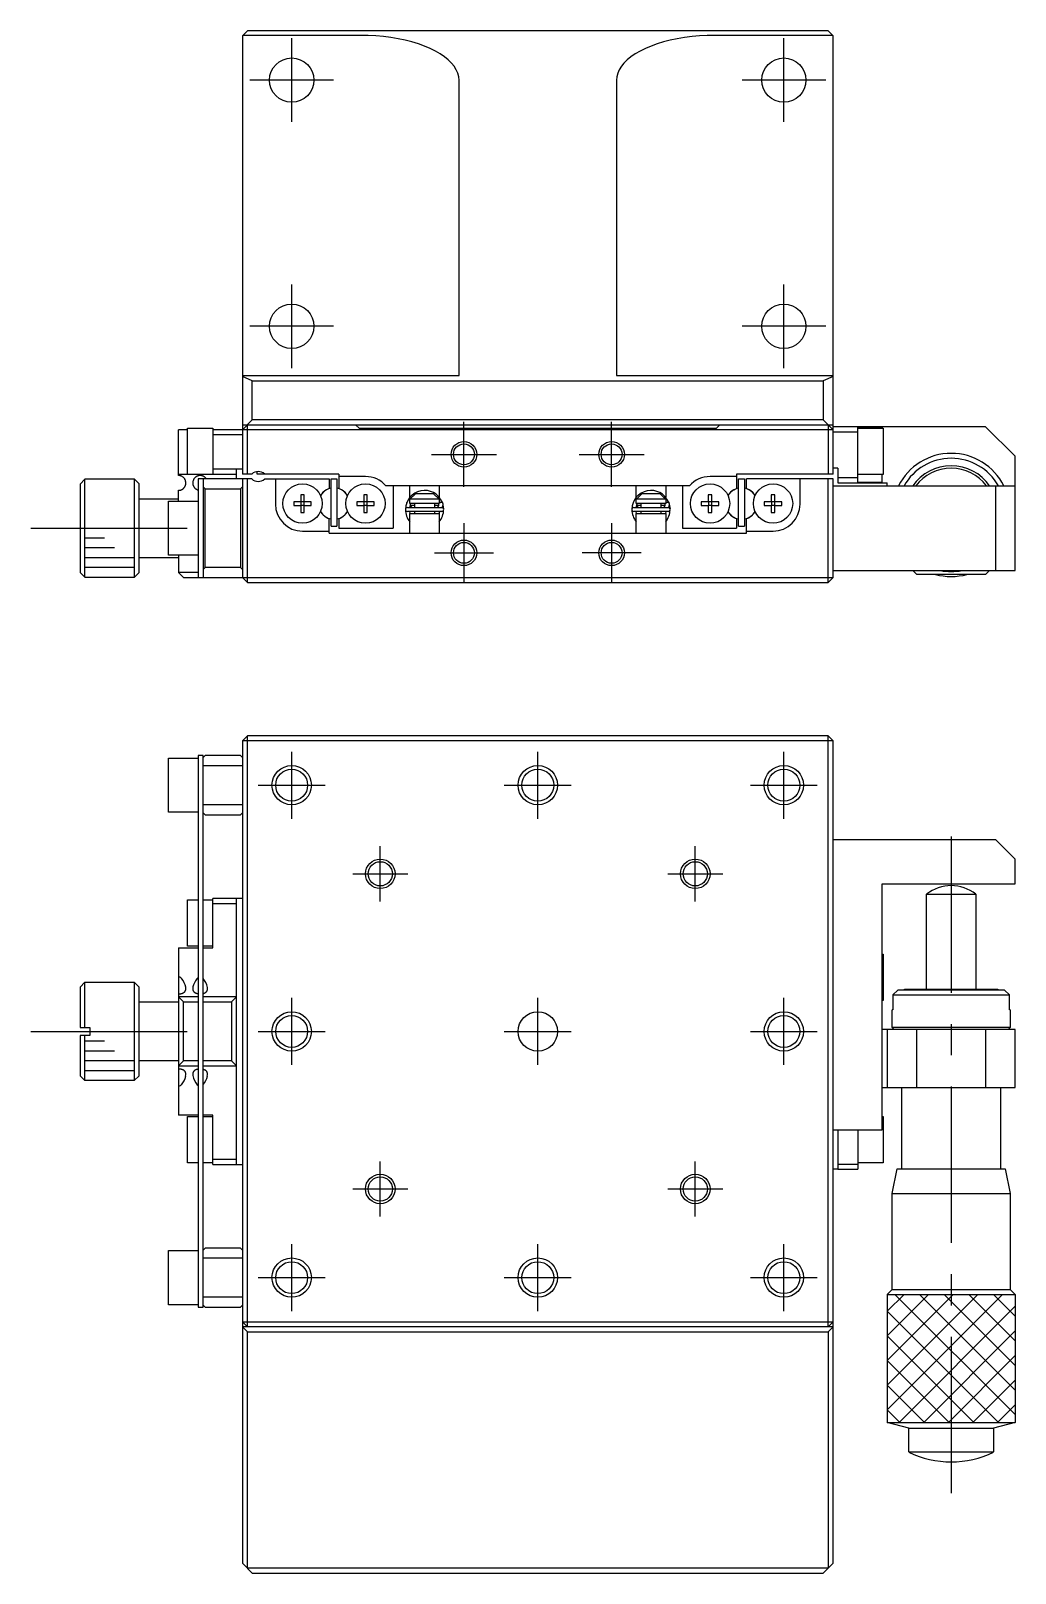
# Model space of a CAD drawing. Extents: x 0 to 354, y -8 to 238.
# Drawn here: x 65.5 to 165.5, y 81.4 to 238 of the extents above; entities that cross this region are included whole.
import ezdxf

# ---------------------------------------------------------------- set-up
doc = ezdxf.new("R2010")
doc.units = 0
doc.header["$LTSCALE"] = 0.5
doc.linetypes.add('CENTER', pattern=[50.8, 31.75, -6.35, 6.35, -6.35])
for name, color, linetype in [('MSM_CENTER', 1, 'CENTER'), ('MSM_CONTINUOUS', 7, 'CONTINUOUS'), ('MSM_NARROW', 5, 'CONTINUOUS')]:
    doc.layers.add(name, color=color, linetype=linetype)

msp = doc.modelspace()

# ---------------------------------------------------------------- linework, layer by layer
at = {"layer": 'MSM_CENTER'}
for p, q in [((92, 228.75), (92, 237.25)), ((142, 228.75), (142, 237.25)), ((96.25, 233), (87.75, 233)), ((146.25, 233), (137.75, 233)), ((92, 203.75), (92, 212.25)), ((142, 203.75), (142, 212.25)), ((96.25, 208), (87.75, 208)), ((146.25, 208), (137.75, 208)), ((109.5, 191.7), (109.5, 198.3)), ((124.5, 191.7), (124.5, 198.3)), ((106.2, 195), (112.8, 195)), ((121.2, 195), (127.8, 195)), ((109.5, 188), (109.5, 182)), ((124.5, 188), (124.5, 182)), ((65.5, 187.5), (81.5, 187.5)), ((106.5, 185), (112.5, 185)), ((127.5, 185), (121.5, 185)), ((92, 158.01), (92, 164.81)), ((117, 158.01), (117, 164.81)), ((142, 158.01), (142, 164.81)), ((88.6, 161.41), (95.4, 161.41)), ((113.6, 161.41), (120.4, 161.41)), ((138.6, 161.41), (145.4, 161.41)), ((101, 149.61), (101, 155.21)), ((133, 149.61), (133, 155.21)), ((159, 156.21), (159, 87.71)), ((98.2, 152.41), (103.8, 152.41)), ((130.2, 152.41), (135.8, 152.41)), ((92, 133.01), (92, 139.81)), ((117, 133.01), (117, 139.81)), ((142, 133.01), (142, 139.81)), ((65.5, 136.41), (82.5, 136.41)), ((88.6, 136.41), (95.4, 136.41)), ((113.6, 136.41), (120.4, 136.41)), ((138.6, 136.41), (145.4, 136.41)), ((101, 117.61), (101, 123.21)), ((133, 117.61), (133, 123.21)), ((98.2, 120.41), (103.8, 120.41)), ((130.2, 120.41), (135.8, 120.41)), ((92, 108.01), (92, 114.81)), ((117, 108.01), (117, 114.81)), ((142, 108.01), (142, 114.81)), ((88.6, 111.41), (95.4, 111.41)), ((113.6, 111.41), (120.4, 111.41)), ((138.6, 111.41), (145.4, 111.41))]:
    msp.add_line(p, q, dxfattribs=at)
at = {"layer": 'MSM_CONTINUOUS'}
for p, q in [((87, 237.5), (87.5, 238)), ((87, 237.5), (87, 193)), ((99, 237.54), (87.04, 237.54)), ((146.5, 238), (87.5, 238)), ((99.78, 237.53), (99, 237.54)), ((100.56, 237.49), (99.78, 237.53)), ((101.33, 237.42), (100.56, 237.49)), ((102.09, 237.32), (101.33, 237.42)), ((102.83, 237.2), (102.09, 237.32)), ((103.54, 237.05), (102.83, 237.2)), ((104.22, 236.87), (103.54, 237.05)), ((104.88, 236.67), (104.22, 236.87)), ((105.49, 236.45), (104.88, 236.67)), ((129.12, 236.67), (128.51, 236.45)), ((129.78, 236.87), (129.12, 236.67)), ((130.46, 237.05), (129.78, 236.87)), ((131.17, 237.2), (130.46, 237.05)), ((131.91, 237.32), (131.17, 237.2)), ((132.67, 237.42), (131.91, 237.32)), ((133.44, 237.49), (132.67, 237.42)), ((134.22, 237.53), (133.44, 237.49)), ((135, 237.54), (134.22, 237.53)), ((146.96, 237.54), (135, 237.54)), ((146.5, 238), (147, 237.5)), ((147, 193), (147, 237.5)), ((106.07, 236.21), (105.49, 236.45)), ((106.6, 235.95), (106.07, 236.21)), ((107.09, 235.67), (106.6, 235.95)), ((107.53, 235.37), (107.09, 235.67)), ((107.91, 235.06), (107.53, 235.37)), ((108.24, 234.73), (107.91, 235.06)), ((126.09, 235.06), (125.76, 234.73)), ((126.47, 235.37), (126.09, 235.06)), ((126.91, 235.67), (126.47, 235.37)), ((127.4, 235.95), (126.91, 235.67)), ((127.93, 236.21), (127.4, 235.95)), ((128.51, 236.45), (127.93, 236.21)), ((108.51, 234.4), (108.24, 234.73)), ((108.72, 234.05), (108.51, 234.4)), ((108.88, 233.7), (108.72, 234.05)), ((108.97, 233.34), (108.88, 233.7)), ((109, 232.99), (108.97, 233.34)), ((125.03, 233.34), (125, 232.99)), ((125.12, 233.7), (125.03, 233.34)), ((125.28, 234.05), (125.12, 233.7)), ((125.49, 234.4), (125.28, 234.05)), ((125.76, 234.73), (125.49, 234.4)), ((109, 203), (109, 232.99)), ((125, 232.99), (125, 203)), ((87, 203), (109, 203)), ((88, 202.45), (87, 202.91)), ((88, 202.45), (146, 202.45)), ((88, 198.5), (88, 202.45)), ((125, 203), (147, 203)), ((147, 202.91), (146, 202.45)), ((146, 202.45), (146, 198.5)), ((81.4, 197.5), (80.5, 197.5)), ((80.5, 192.85), (80.5, 197.5)), ((81.4, 192.95), (81.4, 197.65)), ((81.4, 197.65), (84, 197.65)), ((84, 197.65), (84, 192.95)), ((147, 197.5), (84, 197.5)), ((87, 197.5), (88, 198.5)), ((87, 198), (147, 198)), ((87.5, 193), (87.5, 198)), ((146, 198.5), (88, 198.5)), ((98.5, 198), (98.85, 197.65)), ((98.85, 197.65), (135.15, 197.65)), ((135.15, 197.65), (135.5, 198)), ((147, 197.5), (146, 198.5)), ((146.5, 198), (146.5, 193)), ((162.5, 197.8), (147, 197.8)), ((149.5, 192.1), (149.5, 197.8)), ((149.5, 197.73), (152, 197.73)), ((149.5, 197.65), (152.1, 197.65)), ((152, 197.8), (152, 197.65)), ((152.1, 197.65), (152.1, 192.95)), ((162.5, 197.8), (165.5, 194.8)), ((84, 197), (87, 197)), ((147, 197.3), (149.5, 197.3)), ((165.5, 183.2), (165.5, 194.8)), ((80.5, 193), (81.4, 193)), ((80.51, 192.85), (80.5, 192.85)), ((80.52, 192.85), (80.51, 192.85)), ((80.54, 192.85), (80.52, 192.85)), ((80.55, 192.85), (80.54, 192.85)), ((80.56, 192.85), (80.55, 192.85)), ((80.58, 192.85), (80.56, 192.85)), ((80.59, 192.84), (80.58, 192.85)), ((80.61, 192.84), (80.59, 192.84)), ((80.62, 192.84), (80.61, 192.84)), ((80.64, 192.84), (80.62, 192.84)), ((80.65, 192.84), (80.64, 192.84)), ((80.66, 192.83), (80.65, 192.84)), ((80.68, 192.83), (80.66, 192.83)), ((80.69, 192.83), (80.68, 192.83)), ((80.72, 192.82), (80.69, 192.83)), ((80.74, 192.81), (80.72, 192.82)), ((80.77, 192.8), (80.74, 192.81)), ((80.78, 192.79), (80.77, 192.8)), ((80.8, 192.79), (80.78, 192.79)), ((80.83, 192.77), (80.8, 192.79)), ((80.86, 192.76), (80.83, 192.77)), ((80.89, 192.74), (80.86, 192.76)), ((80.92, 192.72), (80.89, 192.74)), ((80.96, 192.69), (80.92, 192.72)), ((81, 192.66), (80.96, 192.69)), ((81.04, 192.62), (81, 192.66)), ((81.07, 192.59), (81.04, 192.62)), ((84, 192.95), (81.4, 192.95)), ((82.16, 192.62), (82.12, 192.58)), ((82.19, 192.65), (82.16, 192.62)), ((82.24, 192.69), (82.19, 192.65)), ((82.26, 192.71), (82.24, 192.69)), ((82.3, 192.73), (82.26, 192.71)), ((82.33, 192.75), (82.3, 192.73)), ((82.35, 192.76), (82.33, 192.75)), ((82.37, 192.78), (82.35, 192.76)), ((82.4, 192.79), (82.37, 192.78)), ((82.42, 192.8), (82.4, 192.79)), ((82.45, 192.81), (82.42, 192.8)), ((82.46, 192.81), (82.45, 192.81)), ((82.48, 192.82), (82.46, 192.81)), ((82.5, 192.82), (82.48, 192.82)), ((82.53, 192.83), (82.5, 192.82)), ((82.54, 192.83), (82.53, 192.83)), ((82.56, 192.84), (82.54, 192.83)), ((82.57, 192.84), (82.56, 192.84)), ((82.58, 192.84), (82.57, 192.84)), ((82.6, 192.84), (82.58, 192.84)), ((82.61, 192.84), (82.6, 192.84)), ((82.62, 192.85), (82.61, 192.84)), ((82.63, 192.85), (82.62, 192.85)), ((82.65, 192.85), (82.63, 192.85)), ((82.66, 192.85), (82.65, 192.85)), ((82.67, 192.85), (82.66, 192.85)), ((82.68, 192.85), (82.67, 192.85)), ((82.69, 192.85), (82.68, 192.85)), ((82.7, 192.85), (82.69, 192.85)), ((82.71, 192.85), (82.7, 192.85)), ((82.72, 192.85), (82.71, 192.85)), ((82.73, 192.85), (82.72, 192.85)), ((82.74, 192.85), (82.73, 192.85)), ((82.75, 192.85), (82.74, 192.85)), ((82.76, 192.85), (82.75, 192.85)), ((82.78, 192.85), (82.76, 192.85)), ((82.79, 192.84), (82.78, 192.85)), ((82.8, 192.84), (82.79, 192.84)), ((82.82, 192.84), (82.8, 192.84)), ((82.83, 192.84), (82.82, 192.84)), ((82.84, 192.84), (82.83, 192.84)), ((82.85, 192.83), (82.84, 192.84)), ((82.87, 192.83), (82.85, 192.83)), ((82.88, 192.83), (82.87, 192.83)), ((82.91, 192.82), (82.88, 192.83)), ((82.93, 192.81), (82.91, 192.82)), ((82.95, 192.81), (82.93, 192.81)), ((82.98, 192.79), (82.95, 192.81)), ((83.01, 192.78), (82.98, 192.79)), ((83.04, 192.77), (83.01, 192.78)), ((83.08, 192.75), (83.04, 192.77)), ((83.11, 192.73), (83.08, 192.75)), ((83.14, 192.71), (83.11, 192.73)), ((83.18, 192.68), (83.14, 192.71)), ((83.21, 192.65), (83.18, 192.68)), ((83.24, 192.62), (83.21, 192.65)), ((83.27, 192.58), (83.24, 192.62)), ((87, 193.5), (84, 193.5)), ((84, 193), (86.4, 193)), ((86.4, 192.5), (86.4, 193.5)), ((87.94, 193), (87, 193)), ((88.5, 193), (88.5, 193.24)), ((96.8, 193), (88.5, 193)), ((96.8, 193), (96.8, 191.55)), ((99.5, 192.75), (96.8, 192.75)), ((137.2, 192.75), (134.5, 192.75)), ((147, 193), (137.2, 193)), ((137.2, 193), (137.2, 191.55)), ((147.5, 193.6), (147, 193.6)), ((147.5, 193.6), (147.5, 192.1)), ((152.1, 192.95), (149.5, 192.95)), ((152, 192.1), (152, 192.95)), ((71, 192.48), (70.5, 191.98)), ((70.5, 191.98), (70.5, 183.02)), ((71, 182.52), (71, 192.48)), ((71.5, 192.48), (71, 192.48)), ((71.5, 192.5), (71.5, 192.48)), ((71.5, 192.5), (76, 192.5)), ((76, 192.5), (76, 182.5)), ((76, 192.5), (76.5, 192)), ((76.5, 183), (76.5, 192)), ((80.5, 190.25), (80.5, 191.35)), ((80.5, 191.35), (80.53, 191.35)), ((80.53, 191.35), (80.55, 191.35)), ((80.55, 191.35), (80.58, 191.35)), ((80.58, 191.35), (80.6, 191.36)), ((80.6, 191.36), (80.63, 191.36)), ((80.63, 191.36), (80.65, 191.37)), ((80.65, 191.37), (80.68, 191.37)), ((80.68, 191.37), (80.7, 191.38)), ((80.7, 191.38), (80.73, 191.38)), ((80.73, 191.38), (80.75, 191.39)), ((80.75, 191.39), (80.77, 191.4)), ((80.77, 191.4), (80.8, 191.41)), ((80.8, 191.41), (80.82, 191.42)), ((80.82, 191.42), (80.84, 191.43)), ((80.84, 191.43), (80.86, 191.44)), ((80.86, 191.44), (80.88, 191.46)), ((80.88, 191.46), (80.9, 191.47)), ((80.9, 191.47), (80.93, 191.48)), ((80.93, 191.48), (80.95, 191.5)), ((80.95, 191.5), (80.97, 191.51)), ((80.97, 191.51), (80.99, 191.53)), ((80.99, 191.53), (81.01, 191.55)), ((81.01, 191.55), (81.03, 191.57)), ((81.03, 191.57), (81.06, 191.6)), ((81.06, 191.6), (81.08, 191.63)), ((81.1, 192.55), (81.07, 192.59)), ((81.08, 191.63), (81.11, 191.66)), ((81.13, 192.51), (81.1, 192.55)), ((81.11, 191.66), (81.13, 191.69)), ((81.16, 192.46), (81.13, 192.51)), ((81.13, 191.69), (81.15, 191.72)), ((81.15, 191.72), (81.16, 191.75)), ((81.18, 192.42), (81.16, 192.46)), ((81.16, 191.75), (81.18, 191.78)), ((81.2, 192.38), (81.18, 192.42)), ((81.18, 191.78), (81.19, 191.82)), ((81.19, 191.82), (81.21, 191.85)), ((81.21, 192.34), (81.2, 192.38)), ((81.22, 192.3), (81.21, 192.34)), ((81.21, 191.85), (81.22, 191.89)), ((81.23, 192.26), (81.22, 192.3)), ((81.22, 191.89), (81.23, 191.92)), ((81.24, 192.22), (81.23, 192.26)), ((81.23, 191.92), (81.24, 191.95)), ((81.25, 192.18), (81.24, 192.22)), ((81.24, 191.99), (81.25, 192.02)), ((81.24, 191.95), (81.24, 191.99)), ((81.25, 192.14), (81.25, 192.18)), ((81.25, 192.09), (81.25, 192.14)), ((81.25, 192.06), (81.25, 192.09)), ((81.25, 192.02), (81.25, 192.06)), ((81.96, 192.21), (81.95, 192.16)), ((81.95, 192.16), (81.95, 192.11)), ((81.95, 192.11), (81.95, 192.08)), ((81.95, 192.08), (81.95, 192.05)), ((81.95, 192.05), (81.96, 192.01)), ((81.97, 192.25), (81.96, 192.21)), ((81.96, 192.01), (81.96, 191.99)), ((81.96, 191.99), (81.96, 191.96)), ((81.96, 191.96), (81.97, 191.92)), ((81.98, 192.3), (81.97, 192.25)), ((81.97, 191.92), (81.98, 191.88)), ((81.99, 192.35), (81.98, 192.3)), ((81.98, 191.88), (81.99, 191.85)), ((82.01, 192.39), (81.99, 192.35)), ((81.99, 191.85), (82.01, 191.81)), ((82.03, 192.43), (82.01, 192.39)), ((82.01, 191.81), (82.02, 191.78)), ((82.02, 191.78), (82.04, 191.75)), ((82.05, 192.47), (82.03, 192.43)), ((82.04, 191.75), (82.05, 191.72)), ((82.07, 192.51), (82.05, 192.47)), ((82.05, 191.72), (82.06, 191.7)), ((82.06, 191.7), (82.07, 191.69)), ((82.1, 192.54), (82.07, 192.51)), ((82.07, 191.69), (82.09, 191.66)), ((82.09, 191.66), (82.1, 191.64)), ((82.12, 192.58), (82.1, 192.54)), ((82.1, 191.64), (82.12, 191.62)), ((82.12, 191.62), (82.14, 191.6)), ((82.14, 191.6), (82.16, 191.58)), ((82.16, 191.58), (82.17, 191.56)), ((82.17, 191.56), (82.19, 191.55)), ((82.19, 191.55), (82.21, 191.54)), ((82.21, 191.54), (82.22, 191.52)), ((82.22, 191.52), (82.24, 191.51)), ((82.24, 191.51), (82.26, 191.49)), ((82.26, 191.49), (82.28, 191.48)), ((82.28, 191.48), (82.31, 191.46)), ((82.31, 191.46), (82.33, 191.45)), ((82.33, 191.45), (82.36, 191.43)), ((82.36, 191.43), (82.38, 191.42)), ((82.38, 191.42), (82.4, 191.41)), ((82.4, 191.41), (82.43, 191.4)), ((82.43, 191.4), (82.44, 191.39)), ((82.44, 191.39), (82.46, 191.39)), ((82.46, 191.39), (82.48, 191.38)), ((82.48, 191.38), (82.5, 191.38)), ((82.5, 192.5), (82.5, 182.5)), ((87.94, 192.5), (82.5, 192.5)), ((83, 192.5), (83, 182.5)), ((83.2, 191.5), (83, 191.7)), ((83.2, 191.5), (86.8, 191.5)), ((83.2, 183.5), (83.2, 191.5)), ((83.3, 192.55), (83.27, 192.58)), ((83.33, 192.51), (83.3, 192.55)), ((83.33, 192.5), (83.33, 192.51)), ((87, 191.7), (86.8, 191.5)), ((86.8, 191.5), (86.8, 183.5)), ((87, 192.5), (87, 182.5)), ((87.5, 182), (87.5, 192.5)), ((89.26, 192.5), (95.8, 192.5)), ((90.35, 192.5), (90.35, 189.95)), ((95.8, 191.55), (95.54, 191.4)), ((95.8, 192.5), (95.8, 191.55)), ((96, 187.7), (96, 192.5)), ((96, 192.5), (96.6, 192.5)), ((96.6, 192.5), (96.6, 187.7)), ((97.06, 191.4), (96.8, 191.55)), ((132.42, 191.8), (101.58, 191.8)), ((102.3, 191.8), (102.3, 187.5)), ((104, 190.64), (104, 191.8)), ((107, 191.8), (107, 190.64)), ((127, 190.64), (127, 191.8)), ((130, 191.8), (130, 190.64)), ((131.7, 191.8), (131.7, 187.5)), ((136.94, 191.4), (137.2, 191.55)), ((137.4, 187.7), (137.4, 192.5)), ((137.4, 192.5), (138, 192.5)), ((138, 192.5), (138, 187.7)), ((138.2, 191.55), (138.2, 192.5)), ((147, 192.5), (138.2, 192.5)), ((138.2, 191.55), (138.46, 191.4)), ((143.65, 189.95), (143.65, 192.5)), ((146.5, 182), (146.5, 192.5)), ((147, 182.5), (147, 192.5)), ((147, 191.8), (165.5, 191.8)), ((149.5, 192.6), (147.5, 192.6)), ((147.5, 192.1), (152.5, 192.1)), ((152, 192.14), (149.5, 192.14)), ((152.5, 191.8), (152.5, 192.1)), ((163.5, 191.8), (163.5, 183.2)), ((76.5, 190.5), (80.5, 190.5)), ((79.5, 184.75), (79.5, 190.25)), ((79.5, 190.25), (82.5, 190.25)), ((92.21, 190.18), (92.21, 189.82)), ((92.92, 190.18), (92.21, 190.18)), ((92.21, 189.82), (92.92, 189.82)), ((93.28, 190.89), (92.92, 190.89)), ((92.92, 190.89), (92.92, 190.18)), ((92.93, 190.17), (92.92, 190.18)), ((92.93, 189.83), (92.92, 189.82)), ((92.92, 189.82), (92.92, 189.11)), ((93.27, 190.17), (92.93, 190.17)), ((92.93, 190.17), (92.93, 189.83)), ((92.93, 189.83), (93.27, 189.83)), ((93.27, 190.17), (93.28, 190.18)), ((93.27, 189.83), (93.27, 190.17)), ((93.27, 189.83), (93.28, 189.82)), ((93.28, 190.18), (93.28, 190.89)), ((93.99, 190.18), (93.28, 190.18)), ((93.28, 189.82), (93.99, 189.82)), ((93.28, 189.11), (93.28, 189.82)), ((93.99, 189.82), (93.99, 190.18)), ((98.61, 190.18), (98.61, 189.82)), ((99.32, 190.18), (98.61, 190.18)), ((98.61, 189.82), (99.32, 189.82)), ((99.32, 190.89), (99.32, 190.18)), ((99.68, 190.89), (99.32, 190.89)), ((99.33, 190.17), (99.32, 190.18)), ((99.33, 189.83), (99.32, 189.82)), ((99.32, 189.82), (99.32, 189.11)), ((99.33, 190.17), (99.33, 189.83)), ((99.67, 190.17), (99.33, 190.17)), ((99.33, 189.83), (99.67, 189.83)), ((99.67, 190.17), (99.68, 190.18)), ((99.67, 189.83), (99.67, 190.17)), ((99.67, 189.83), (99.68, 189.82)), ((99.68, 190.18), (99.68, 190.89)), ((100.39, 190.18), (99.68, 190.18)), ((99.68, 189.82), (100.39, 189.82)), ((99.68, 189.11), (99.68, 189.82)), ((100.39, 189.82), (100.39, 190.18)), ((103.69, 190.11), (103.71, 190.16)), ((103.72, 190.17), (103.72, 190.17)), ((103.75, 189.6), (107.25, 189.6)), ((104.06, 190), (103.96, 189.6)), ((104, 190.5), (107, 190.5)), ((104, 190), (104, 190.5)), ((107, 190), (104, 190)), ((104.58, 191), (104.05, 190.5)), ((104.06, 189.97), (104.05, 189.95)), ((104.05, 189.95), (104.05, 189.94)), ((104.05, 189.94), (104.05, 189.92)), ((104.05, 189.92), (104.05, 189.91)), ((104.05, 189.91), (104.05, 189.89)), ((104.05, 189.89), (104.05, 189.88)), ((104.05, 189.88), (104.05, 189.86)), ((104.05, 189.86), (104.05, 189.85)), ((104.05, 189.85), (104.05, 189.83)), ((104.05, 189.83), (104.06, 189.82)), ((104.07, 190.01), (104.06, 190)), ((104.06, 190), (104.06, 189.98)), ((104.06, 189.98), (104.06, 189.97)), ((104.06, 189.82), (104.06, 189.8)), ((104.5, 189.8), (104.06, 189.8)), ((104.06, 189.8), (104.07, 189.79)), ((104.07, 189.79), (104.07, 189.78)), ((104.07, 189.78), (104.08, 189.76)), ((104.08, 189.76), (104.08, 189.75)), ((104.08, 189.75), (104.09, 189.74)), ((104.09, 189.74), (104.1, 189.72)), ((104.1, 189.72), (104.11, 189.71)), ((104.11, 189.71), (104.12, 189.7)), ((104.12, 189.7), (104.13, 189.69)), ((104.13, 189.69), (104.14, 189.68)), ((104.14, 189.68), (104.15, 189.67)), ((104.15, 189.67), (104.16, 189.66)), ((104.16, 189.66), (104.18, 189.65)), ((104.18, 189.65), (104.19, 189.64)), ((104.19, 189.64), (104.2, 189.63)), ((104.2, 189.63), (104.21, 189.63)), ((104.21, 189.63), (104.23, 189.62)), ((104.23, 189.62), (104.24, 189.62)), ((104.24, 189.62), (104.26, 189.61)), ((104.26, 189.61), (104.27, 189.61)), ((104.27, 189.61), (104.29, 189.6)), ((104.29, 189.6), (104.3, 189.6)), ((104.3, 189.6), (104.31, 189.6)), ((104.31, 189.6), (104.33, 189.6)), ((104.33, 189.6), (104.34, 189.6)), ((104.34, 189.6), (104.35, 189.6)), ((104.5, 189.6), (104.5, 190)), ((106.42, 191), (104.58, 191)), ((106.95, 190.5), (106.42, 191)), ((106.5, 190), (106.5, 189.6)), ((106.94, 189.8), (106.5, 189.8)), ((106.65, 189.6), (106.66, 189.6)), ((106.66, 189.6), (106.68, 189.6)), ((106.68, 189.6), (106.69, 189.6)), ((106.69, 189.6), (106.71, 189.6)), ((106.71, 189.6), (106.72, 189.6)), ((106.72, 189.6), (106.74, 189.61)), ((106.74, 189.61), (106.75, 189.61)), ((106.75, 189.61), (106.76, 189.62)), ((106.76, 189.62), (106.78, 189.62)), ((106.78, 189.62), (106.79, 189.63)), ((106.79, 189.63), (106.81, 189.64)), ((106.81, 189.64), (106.82, 189.65)), ((106.82, 189.65), (106.83, 189.65)), ((106.83, 189.65), (106.84, 189.66)), ((106.84, 189.66), (106.85, 189.67)), ((106.85, 189.67), (106.86, 189.68)), ((106.86, 189.68), (106.87, 189.69)), ((106.87, 189.69), (106.88, 189.71)), ((106.88, 189.71), (106.89, 189.72)), ((106.89, 189.72), (106.9, 189.73)), ((106.9, 189.73), (106.91, 189.74)), ((106.91, 189.74), (106.92, 189.76)), ((106.92, 189.76), (106.93, 189.77)), ((106.93, 190), (106.93, 190.01)), ((106.94, 189.99), (106.93, 190)), ((106.93, 189.78), (106.94, 189.8)), ((106.93, 189.77), (106.93, 189.78)), ((106.94, 189.97), (106.94, 189.99)), ((106.95, 189.96), (106.94, 189.97)), ((106.94, 189.81), (106.95, 189.83)), ((106.94, 189.8), (106.94, 189.81)), ((106.95, 189.94), (106.95, 189.96)), ((106.95, 189.93), (106.95, 189.94)), ((106.95, 189.92), (106.95, 189.93)), ((106.95, 189.9), (106.95, 189.92)), ((106.95, 189.88), (106.95, 189.9)), ((106.95, 189.87), (106.95, 189.88)), ((106.95, 189.85), (106.95, 189.87)), ((106.95, 189.84), (106.95, 189.85)), ((106.95, 189.83), (106.95, 189.84)), ((107, 190.5), (107, 190)), ((107.06, 190.11), (107, 190.08)), ((107, 190.06), (107.01, 190.07)), ((107.01, 190.07), (107.02, 190.08)), ((107.02, 190.08), (107.04, 190.08)), ((107.04, 190.08), (107.05, 190.09)), ((107.05, 190.09), (107.07, 190.1)), ((107.28, 190.17), (107.06, 190.11)), ((107.07, 190.1), (107.08, 190.1)), ((107.08, 190.1), (107.09, 190.11)), ((107.09, 190.11), (107.11, 190.12)), ((107.11, 190.12), (107.12, 190.12)), ((107.12, 190.12), (107.14, 190.13)), ((107.14, 190.13), (107.15, 190.13)), ((107.15, 190.13), (107.17, 190.14)), ((107.17, 190.14), (107.18, 190.14)), ((107.18, 190.14), (107.19, 190.15)), ((107.19, 190.15), (107.21, 190.15)), ((107.21, 190.15), (107.22, 190.16)), ((107.22, 190.16), (107.23, 190.16)), ((107.23, 190.16), (107.24, 190.16)), ((107.24, 190.16), (107.25, 190.16)), ((107.25, 190.16), (107.26, 190.17)), ((107.26, 190.17), (107.27, 190.17)), ((107.27, 190.19), (107.28, 190.17)), ((107.27, 190.17), (107.27, 190.17)), ((107.27, 190.17), (107.28, 190.17)), ((107.28, 189.6), (107.27, 189.59)), ((107.28, 190.17), (107.28, 190.17)), ((107.28, 190.17), (107.29, 190.17)), ((107.28, 190.17), (107.28, 190.17)), ((107.29, 189.63), (107.28, 189.6)), ((107.29, 190.17), (107.29, 190.16)), ((107.29, 190.16), (107.3, 190.13)), ((107.3, 189.66), (107.29, 189.63)), ((107.3, 190.13), (107.31, 190.1)), ((107.31, 189.7), (107.3, 189.66)), ((107.31, 190.12), (107.44, 189.43)), ((107.31, 190.1), (107.32, 190.07)), ((107.32, 189.73), (107.31, 189.7)), ((107.32, 190.07), (107.33, 190.04)), ((107.33, 189.76), (107.32, 189.73)), ((107.33, 190.04), (107.34, 190)), ((107.34, 189.8), (107.33, 189.76)), ((107.34, 190), (107.34, 189.97)), ((107.34, 189.97), (107.34, 189.93)), ((107.34, 189.93), (107.34, 189.9)), ((107.34, 189.9), (107.34, 189.87)), ((107.34, 189.87), (107.34, 189.83)), ((107.34, 189.83), (107.34, 189.8)), ((126.69, 190.11), (126.71, 190.16)), ((126.72, 190.17), (126.72, 190.17)), ((126.75, 189.6), (130.25, 189.6)), ((127.06, 190), (126.96, 189.6)), ((127, 190.5), (130, 190.5)), ((127, 190), (127, 190.5)), ((130, 190), (127, 190)), ((127.58, 191), (127.05, 190.5)), ((127.06, 189.97), (127.05, 189.95)), ((127.05, 189.95), (127.05, 189.94)), ((127.05, 189.94), (127.05, 189.92)), ((127.05, 189.92), (127.05, 189.91)), ((127.05, 189.91), (127.05, 189.89)), ((127.05, 189.89), (127.05, 189.88)), ((127.05, 189.88), (127.05, 189.86)), ((127.05, 189.86), (127.05, 189.85)), ((127.05, 189.85), (127.05, 189.83)), ((127.05, 189.83), (127.06, 189.82)), ((127.07, 190.01), (127.06, 190)), ((127.06, 190), (127.06, 189.98)), ((127.06, 189.98), (127.06, 189.97)), ((127.06, 189.82), (127.06, 189.8)), ((127.5, 189.8), (127.06, 189.8)), ((127.06, 189.8), (127.07, 189.79)), ((127.07, 189.79), (127.07, 189.78)), ((127.07, 189.78), (127.08, 189.76)), ((127.08, 189.76), (127.08, 189.75)), ((127.08, 189.75), (127.09, 189.74)), ((127.09, 189.74), (127.1, 189.72)), ((127.1, 189.72), (127.11, 189.71)), ((127.11, 189.71), (127.12, 189.7)), ((127.12, 189.7), (127.13, 189.69)), ((127.13, 189.69), (127.14, 189.68)), ((127.14, 189.68), (127.15, 189.67)), ((127.15, 189.67), (127.16, 189.66)), ((127.16, 189.66), (127.18, 189.65)), ((127.18, 189.65), (127.19, 189.64)), ((127.19, 189.64), (127.2, 189.63)), ((127.2, 189.63), (127.21, 189.63)), ((127.21, 189.63), (127.23, 189.62)), ((127.23, 189.62), (127.24, 189.62)), ((127.24, 189.62), (127.26, 189.61)), ((127.26, 189.61), (127.27, 189.61)), ((127.27, 189.61), (127.29, 189.6)), ((127.29, 189.6), (127.3, 189.6)), ((127.3, 189.6), (127.31, 189.6)), ((127.31, 189.6), (127.33, 189.6)), ((127.33, 189.6), (127.34, 189.6)), ((127.34, 189.6), (127.35, 189.6)), ((127.5, 189.6), (127.5, 190)), ((129.42, 191), (127.58, 191)), ((129.95, 190.5), (129.42, 191)), ((129.5, 190), (129.5, 189.6)), ((129.94, 189.8), (129.5, 189.8)), ((129.65, 189.6), (129.66, 189.6)), ((129.66, 189.6), (129.68, 189.6)), ((129.68, 189.6), (129.69, 189.6)), ((129.69, 189.6), (129.71, 189.6)), ((129.71, 189.6), (129.72, 189.6)), ((129.72, 189.6), (129.74, 189.61)), ((129.74, 189.61), (129.75, 189.61)), ((129.75, 189.61), (129.76, 189.62)), ((129.76, 189.62), (129.78, 189.62)), ((129.78, 189.62), (129.79, 189.63)), ((129.79, 189.63), (129.81, 189.64)), ((129.81, 189.64), (129.82, 189.65)), ((129.82, 189.65), (129.83, 189.65)), ((129.83, 189.65), (129.84, 189.66)), ((129.84, 189.66), (129.85, 189.67)), ((129.85, 189.67), (129.86, 189.68)), ((129.86, 189.68), (129.87, 189.69)), ((129.87, 189.69), (129.88, 189.71)), ((129.88, 189.71), (129.89, 189.72)), ((129.89, 189.72), (129.9, 189.73)), ((129.9, 189.73), (129.91, 189.74)), ((129.91, 189.74), (129.92, 189.76)), ((129.92, 189.76), (129.93, 189.77)), ((129.93, 190), (129.93, 190.01)), ((129.94, 189.99), (129.93, 190)), ((129.93, 189.78), (129.94, 189.8)), ((129.93, 189.77), (129.93, 189.78)), ((129.94, 189.97), (129.94, 189.99)), ((129.95, 189.96), (129.94, 189.97)), ((129.94, 189.81), (129.95, 189.83)), ((129.94, 189.8), (129.94, 189.81)), ((129.95, 189.94), (129.95, 189.96)), ((129.95, 189.93), (129.95, 189.94)), ((129.95, 189.92), (129.95, 189.93)), ((129.95, 189.9), (129.95, 189.92)), ((129.95, 189.88), (129.95, 189.9)), ((129.95, 189.87), (129.95, 189.88)), ((129.95, 189.85), (129.95, 189.87)), ((129.95, 189.84), (129.95, 189.85)), ((129.95, 189.83), (129.95, 189.84)), ((130, 190.5), (130, 190)), ((130.06, 190.11), (130, 190.08)), ((130, 190.06), (130.01, 190.07)), ((130.01, 190.07), (130.02, 190.08)), ((130.02, 190.08), (130.04, 190.08)), ((130.04, 190.08), (130.05, 190.09)), ((130.05, 190.09), (130.07, 190.1)), ((130.28, 190.17), (130.06, 190.11)), ((130.07, 190.1), (130.08, 190.1)), ((130.08, 190.1), (130.09, 190.11)), ((130.09, 190.11), (130.11, 190.12)), ((130.11, 190.12), (130.12, 190.12)), ((130.12, 190.12), (130.14, 190.13)), ((130.14, 190.13), (130.15, 190.13)), ((130.15, 190.13), (130.17, 190.14)), ((130.17, 190.14), (130.18, 190.14)), ((130.18, 190.14), (130.19, 190.15)), ((130.19, 190.15), (130.21, 190.15)), ((130.21, 190.15), (130.22, 190.16)), ((130.22, 190.16), (130.23, 190.16)), ((130.23, 190.16), (130.24, 190.16)), ((130.24, 190.16), (130.25, 190.16)), ((130.25, 190.16), (130.26, 190.17)), ((130.26, 190.17), (130.27, 190.17)), ((130.27, 190.19), (130.29, 190.17)), ((130.27, 190.17), (130.27, 190.17)), ((130.27, 190.17), (130.28, 190.17)), ((130.28, 189.6), (130.27, 189.59)), ((130.28, 190.17), (130.28, 190.17)), ((130.28, 190.17), (130.29, 190.17)), ((130.28, 190.17), (130.28, 190.17)), ((130.29, 189.63), (130.28, 189.6)), ((130.29, 190.17), (130.29, 190.16)), ((130.29, 190.16), (130.3, 190.13)), ((130.3, 189.66), (130.29, 189.63)), ((130.3, 190.13), (130.31, 190.1)), ((130.31, 189.7), (130.3, 189.66)), ((130.31, 190.12), (130.44, 189.43)), ((130.31, 190.1), (130.32, 190.07)), ((130.32, 189.73), (130.31, 189.7)), ((130.32, 190.07), (130.33, 190.04)), ((130.33, 189.76), (130.32, 189.73)), ((130.33, 190.04), (130.34, 190)), ((130.34, 189.8), (130.33, 189.76)), ((130.34, 190), (130.34, 189.97)), ((130.34, 189.97), (130.34, 189.93)), ((130.34, 189.93), (130.34, 189.9)), ((130.34, 189.9), (130.34, 189.87)), ((130.34, 189.87), (130.34, 189.83)), ((130.34, 189.83), (130.34, 189.8)), ((133.61, 190.18), (133.61, 189.82)), ((134.32, 190.18), (133.61, 190.18)), ((133.61, 189.82), (134.32, 189.82)), ((134.68, 190.89), (134.32, 190.89)), ((134.32, 190.89), (134.32, 190.18)), ((134.33, 190.17), (134.32, 190.18)), ((134.33, 189.83), (134.32, 189.82)), ((134.32, 189.82), (134.32, 189.11)), ((134.33, 190.17), (134.33, 189.83)), ((134.67, 190.17), (134.33, 190.17)), ((134.33, 189.83), (134.67, 189.83)), ((134.67, 190.17), (134.68, 190.18)), ((134.67, 189.83), (134.67, 190.17)), ((134.67, 189.83), (134.68, 189.82)), ((134.68, 190.18), (134.68, 190.89)), ((135.39, 190.18), (134.68, 190.18)), ((134.68, 189.11), (134.68, 189.82)), ((134.68, 189.82), (135.39, 189.82)), ((135.39, 189.82), (135.39, 190.18)), ((140.01, 190.18), (140.01, 189.82)), ((140.72, 190.18), (140.01, 190.18)), ((140.01, 189.82), (140.72, 189.82)), ((141.08, 190.89), (140.72, 190.89)), ((140.72, 190.89), (140.72, 190.18)), ((140.73, 190.17), (140.72, 190.18)), ((140.73, 189.83), (140.72, 189.82)), ((140.72, 189.82), (140.72, 189.11)), ((141.07, 190.17), (140.73, 190.17)), ((140.73, 190.17), (140.73, 189.83)), ((140.73, 189.83), (141.07, 189.83)), ((141.07, 190.17), (141.08, 190.18)), ((141.07, 189.83), (141.07, 190.17)), ((141.07, 189.83), (141.08, 189.82)), ((141.08, 190.18), (141.08, 190.89)), ((141.79, 190.18), (141.08, 190.18)), ((141.08, 189.82), (141.79, 189.82)), ((141.08, 189.11), (141.08, 189.82)), ((141.79, 189.82), (141.79, 190.18)), ((92.92, 189.11), (93.28, 189.11)), ((95.54, 188.6), (95.8, 188.45)), ((95.8, 187), (95.8, 188.45)), ((96.8, 188.45), (97.06, 188.6)), ((96.8, 188.45), (96.8, 187.5)), ((99.32, 189.11), (99.68, 189.11)), ((107.25, 189.2), (103.75, 189.2)), ((103.96, 189.2), (103.99, 189.01)), ((103.99, 189.01), (104, 188.99)), ((104, 189), (107, 189)), ((104, 187), (104, 189)), ((104.5, 189), (104.5, 189.2)), ((106.5, 189.2), (106.5, 189)), ((107, 189), (107.04, 189.2)), ((107, 189), (107, 187)), ((107, 188.99), (107, 189)), ((130.25, 189.2), (126.75, 189.2)), ((126.96, 189.2), (126.99, 189.01)), ((126.99, 189.01), (127, 188.99)), ((127, 189), (130, 189)), ((127, 187), (127, 189)), ((127.5, 189), (127.5, 189.2)), ((129.5, 189.2), (129.5, 189)), ((130, 189), (130.04, 189.2)), ((130, 189), (130, 187)), ((130, 188.99), (130, 189)), ((134.32, 189.11), (134.68, 189.11)), ((137.2, 188.45), (136.94, 188.6)), ((137.2, 188.45), (137.2, 187.5)), ((138.46, 188.6), (138.2, 188.45)), ((138.2, 187), (138.2, 188.45)), ((140.72, 189.11), (141.08, 189.11)), ((93.1, 187.2), (95.8, 187.2)), ((95.8, 187), (138.2, 187)), ((96, 187.7), (96.6, 187.7)), ((96.8, 187.5), (102.3, 187.5)), ((131.7, 187.5), (137.2, 187.5)), ((137.4, 187.7), (138, 187.7)), ((138.2, 187.2), (140.9, 187.2)), ((80.5, 184.5), (76.5, 184.5)), ((82.5, 184.75), (79.5, 184.75)), ((80.5, 184.75), (80.5, 183)), ((83, 183.3), (83.2, 183.5)), ((86.8, 183.5), (83.2, 183.5)), ((86.8, 183.5), (87, 183.3)), ((70.5, 183.02), (71, 182.52)), ((71, 182.52), (71.5, 182.52)), ((71.5, 182.52), (71.5, 182.5)), ((76, 182.5), (71.5, 182.5)), ((76.5, 183), (76, 182.5)), ((82.5, 183), (80.5, 183)), ((81, 182.5), (80.5, 183)), ((81, 182.5), (147, 182.5)), ((87.5, 182), (87, 182.5)), ((87.5, 182), (146.5, 182)), ((146.5, 182), (147, 182.5)), ((147, 183.2), (165.5, 183.2)), ((155.5, 182.8), (155.1, 183.2)), ((162.5, 182.8), (155.5, 182.8)), ((162.9, 183.2), (162.5, 182.8)), ((87, 165.91), (87.5, 166.41)), ((146.5, 166.41), (87.5, 166.41)), ((87.5, 106.41), (87.5, 166.41)), ((146.5, 166.41), (147, 165.91)), ((146.5, 106.41), (146.5, 166.41)), ((147, 165.91), (87, 165.91)), ((87, 165.91), (87, 82.41)), ((147, 82.41), (147, 165.91)), ((79.5, 158.66), (79.5, 164.16)), ((79.5, 164.16), (82.5, 164.16)), ((83, 164.41), (82.5, 164.41)), ((82.5, 164.41), (82.5, 108.41)), ((83, 164.21), (83.2, 164.41)), ((83, 108.41), (83, 164.41)), ((83, 163.41), (87, 163.41)), ((86.8, 164.41), (83.2, 164.41)), ((87, 164.21), (86.8, 164.41)), ((82.5, 158.66), (79.5, 158.66)), ((87, 159.41), (83, 159.41)), ((83.2, 158.41), (83, 158.61)), ((83.2, 158.41), (86.8, 158.41)), ((87, 158.61), (86.8, 158.41)), ((147, 155.91), (163.5, 155.91)), ((165.5, 153.91), (163.5, 155.91)), ((165.5, 151.41), (165.5, 153.91)), ((152, 151.41), (165.5, 151.41)), ((152, 126.41), (152, 151.41)), ((81.4, 145.06), (81.4, 149.76)), ((81.4, 149.76), (82.5, 149.76)), ((83, 149.76), (84, 149.76)), ((87, 149.91), (84, 149.91)), ((84, 144.91), (84, 149.91)), ((84, 149.41), (86.4, 149.41)), ((86.4, 122.91), (86.4, 149.91)), ((156.5, 150.33), (161.5, 150.33)), ((156.5, 140.71), (156.5, 150.33)), ((161.5, 150.33), (161.5, 140.71)), ((82.5, 146.41), (82.5, 139.91)), ((80.5, 144.91), (82.5, 144.91)), ((80.5, 144.91), (80.5, 127.91)), ((82.5, 145.06), (81.4, 145.06)), ((84, 145.06), (83, 145.06)), ((83, 144.91), (84, 144.91)), ((152, 144.26), (152.1, 144.26)), ((152.1, 144.26), (152.1, 139.56)), ((70.5, 140.91), (71, 141.41)), ((71, 136.81), (71, 141.41)), ((71, 141.41), (76, 141.41)), ((76, 141.41), (76, 131.41)), ((76, 141.41), (76.5, 140.91)), ((80.55, 141.96), (80.5, 141.97)), ((80.65, 141.92), (80.55, 141.96)), ((80.74, 141.85), (80.65, 141.92)), ((80.83, 141.76), (80.74, 141.85)), ((82.42, 141.82), (82.35, 141.74)), ((82.5, 141.89), (82.42, 141.82)), ((70.5, 140.91), (70.5, 136.81)), ((76.5, 131.91), (76.5, 140.91)), ((76.5, 139.41), (80.5, 139.41)), ((80.5, 140.23), (80.53, 140.23)), ((82.5, 139.91), (80.5, 139.91)), ((81, 139.41), (80.5, 139.91)), ((80.53, 140.23), (80.55, 140.23)), ((80.55, 140.23), (80.58, 140.23)), ((80.58, 140.23), (80.6, 140.23)), ((80.6, 140.23), (80.63, 140.23)), ((80.63, 140.23), (80.65, 140.23)), ((80.65, 140.23), (80.68, 140.24)), ((80.68, 140.24), (80.7, 140.24)), ((80.7, 140.24), (80.73, 140.24)), ((80.73, 140.24), (80.75, 140.25)), ((80.75, 140.25), (80.77, 140.25)), ((80.77, 140.25), (80.8, 140.26)), ((80.8, 140.26), (80.82, 140.26)), ((80.82, 140.26), (80.84, 140.27)), ((80.84, 140.27), (80.86, 140.27)), ((80.86, 140.27), (80.88, 140.28)), ((80.88, 140.28), (80.9, 140.29)), ((80.9, 140.29), (80.93, 140.3)), ((80.93, 140.3), (80.95, 140.31)), ((80.95, 140.31), (80.97, 140.31)), ((80.97, 140.31), (80.99, 140.33)), ((80.99, 140.33), (81.01, 140.34)), ((81, 139.41), (82.5, 139.41)), ((81, 133.41), (81, 139.41)), ((81.01, 140.34), (81.03, 140.35)), ((81.03, 140.35), (81.06, 140.37)), ((81.06, 140.37), (81.08, 140.39)), ((81.08, 140.39), (81.11, 140.41)), ((81.11, 140.41), (81.13, 140.43)), ((81.13, 140.43), (81.15, 140.45)), ((81.15, 140.45), (81.16, 140.47)), ((81.16, 140.47), (81.18, 140.49)), ((81.18, 140.49), (81.19, 140.52)), ((81.19, 140.52), (81.21, 140.54)), ((81.21, 140.54), (81.22, 140.57)), ((81.22, 140.57), (81.23, 140.6)), ((81.23, 140.6), (81.24, 140.63)), ((81.25, 140.76), (81.24, 140.89)), ((81.24, 140.66), (81.25, 140.69)), ((81.24, 140.63), (81.24, 140.66)), ((81.25, 140.75), (81.25, 140.76)), ((81.25, 140.72), (81.25, 140.75)), ((81.25, 140.69), (81.25, 140.72)), ((81.97, 140.92), (81.95, 140.78)), ((81.95, 140.78), (81.95, 140.76)), ((81.95, 140.76), (81.95, 140.74)), ((81.95, 140.74), (81.95, 140.71)), ((81.95, 140.71), (81.96, 140.68)), ((81.96, 140.68), (81.96, 140.66)), ((81.96, 140.66), (81.96, 140.64)), ((81.96, 140.64), (81.97, 140.6)), ((81.97, 140.6), (81.98, 140.57)), ((81.98, 140.57), (81.99, 140.54)), ((81.99, 140.54), (82.01, 140.51)), ((82.01, 140.51), (82.02, 140.49)), ((82.02, 140.49), (82.04, 140.47)), ((82.04, 140.47), (82.05, 140.45)), ((82.05, 140.45), (82.06, 140.43)), ((82.06, 140.43), (82.07, 140.42)), ((82.07, 140.42), (82.09, 140.41)), ((82.09, 140.41), (82.1, 140.4)), ((82.1, 140.4), (82.12, 140.38)), ((82.12, 140.38), (82.14, 140.37)), ((82.14, 140.37), (82.16, 140.36)), ((82.16, 140.36), (82.17, 140.35)), ((82.17, 140.35), (82.19, 140.34)), ((82.19, 140.34), (82.21, 140.33)), ((82.21, 140.33), (82.22, 140.32)), ((82.22, 140.32), (82.24, 140.31)), ((82.24, 140.31), (82.26, 140.3)), ((82.26, 140.3), (82.28, 140.29)), ((82.28, 140.29), (82.31, 140.28)), ((82.31, 140.28), (82.33, 140.28)), ((82.33, 140.28), (82.36, 140.27)), ((82.36, 140.27), (82.38, 140.26)), ((82.38, 140.26), (82.4, 140.26)), ((82.4, 140.26), (82.43, 140.25)), ((82.43, 140.25), (82.44, 140.25)), ((82.44, 140.25), (82.46, 140.25)), ((82.46, 140.25), (82.48, 140.24)), ((82.48, 140.24), (82.5, 140.24)), ((83, 140.26), (83.02, 140.26)), ((86.4, 139.91), (83, 139.91)), ((83, 139.41), (85.9, 139.41)), ((83.02, 140.26), (83.04, 140.27)), ((83.04, 140.27), (83.06, 140.27)), ((83.06, 140.27), (83.08, 140.28)), ((83.08, 140.28), (83.11, 140.29)), ((83.11, 140.29), (83.13, 140.3)), ((83.13, 140.3), (83.15, 140.31)), ((83.15, 140.31), (83.17, 140.32)), ((83.17, 140.32), (83.18, 140.32)), ((83.18, 140.32), (83.2, 140.33)), ((83.2, 140.33), (83.22, 140.34)), ((83.22, 140.34), (83.24, 140.36)), ((83.24, 140.36), (83.26, 140.37)), ((83.26, 140.37), (83.28, 140.38)), ((83.28, 140.38), (83.3, 140.4)), ((83.3, 140.4), (83.32, 140.42)), ((83.32, 140.42), (83.34, 140.44)), ((83.34, 140.44), (83.36, 140.46)), ((83.36, 140.46), (83.38, 140.49)), ((83.38, 140.49), (83.39, 140.51)), ((83.39, 140.51), (83.41, 140.54)), ((83.41, 140.54), (83.42, 140.57)), ((83.42, 140.57), (83.43, 140.6)), ((83.43, 140.6), (83.44, 140.63)), ((83.45, 140.76), (83.44, 140.88)), ((83.44, 140.66), (83.45, 140.7)), ((83.44, 140.63), (83.44, 140.66)), ((83.45, 140.73), (83.45, 140.76)), ((83.45, 140.7), (83.45, 140.73)), ((86.4, 139.91), (85.9, 139.41)), ((85.9, 139.41), (85.9, 133.41)), ((152.1, 139.56), (152, 139.56)), ((153.59, 140.61), (153.08, 140.11)), ((153.08, 140.11), (164.92, 140.11)), ((153.08, 140.11), (153.08, 138.61)), ((164.41, 140.61), (153.59, 140.61)), ((154.25, 140.71), (163.75, 140.71)), ((154.25, 140.61), (154.25, 140.71)), ((163.75, 140.71), (163.75, 140.61)), ((164.92, 140.11), (164.41, 140.61)), ((164.92, 138.61), (164.92, 140.11)), ((153.08, 138.61), (153, 138.61)), ((153, 136.81), (153, 138.61)), ((165, 138.61), (164.92, 138.61)), ((165, 138.61), (165, 136.81)), ((70.5, 136.81), (71.5, 136.81)), ((71.5, 136.81), (71.5, 136.01)), ((165.5, 136.61), (152, 136.61)), ((152.5, 136.61), (152.5, 130.71)), ((165, 136.81), (153, 136.81)), ((153.2, 136.61), (153, 136.81)), ((155.5, 130.71), (155.5, 136.61)), ((162.5, 136.61), (162.5, 130.71)), ((165, 136.81), (164.8, 136.61)), ((165.5, 130.71), (165.5, 136.61)), ((70.5, 136.01), (70.5, 131.91)), ((71.5, 136.01), (70.5, 136.01)), ((71, 131.41), (71, 136.01)), ((80.5, 133.41), (76.5, 133.41)), ((80.5, 132.91), (81, 133.41)), ((82.5, 133.41), (81, 133.41)), ((85.9, 133.41), (83, 133.41)), ((85.9, 133.41), (86.4, 132.91)), ((71, 131.41), (70.5, 131.91)), ((76.5, 131.91), (76, 131.41)), ((80.5, 132.91), (82.5, 132.91)), ((80.53, 132.58), (80.5, 132.58)), ((80.57, 132.58), (80.53, 132.58)), ((80.6, 132.58), (80.57, 132.58)), ((80.64, 132.58), (80.6, 132.58)), ((80.67, 132.57), (80.64, 132.58)), ((80.7, 132.57), (80.67, 132.57)), ((80.73, 132.57), (80.7, 132.57)), ((80.76, 132.56), (80.73, 132.57)), ((80.79, 132.55), (80.76, 132.56)), ((80.82, 132.55), (80.79, 132.55)), ((80.84, 132.54), (80.82, 132.55)), ((80.87, 132.53), (80.84, 132.54)), ((80.9, 132.52), (80.87, 132.53)), ((80.93, 132.51), (80.9, 132.52)), ((80.96, 132.5), (80.93, 132.51)), ((80.99, 132.49), (80.96, 132.5)), ((81.01, 132.47), (80.99, 132.49)), ((81.04, 132.46), (81.01, 132.47)), ((81.06, 132.44), (81.04, 132.46)), ((81.08, 132.43), (81.06, 132.44)), ((81.1, 132.41), (81.08, 132.43)), ((81.12, 132.39), (81.1, 132.41)), ((81.14, 132.37), (81.12, 132.39)), ((81.15, 132.36), (81.14, 132.37)), ((81.17, 132.33), (81.15, 132.36)), ((81.19, 132.3), (81.17, 132.33)), ((81.2, 132.27), (81.19, 132.3)), ((81.22, 132.24), (81.2, 132.27)), ((81.23, 132.2), (81.22, 132.24)), ((81.24, 132.16), (81.23, 132.2)), ((81.23, 131.86), (81.25, 132)), ((81.25, 132.13), (81.24, 132.16)), ((81.25, 132.09), (81.25, 132.13)), ((81.25, 132.05), (81.25, 132.09)), ((81.25, 132), (81.25, 132.05)), ((81.96, 132.15), (81.95, 132.11)), ((81.95, 132.11), (81.95, 132.07)), ((81.95, 132.07), (81.95, 132.05)), ((81.95, 132.05), (81.96, 131.94)), ((81.97, 132.19), (81.96, 132.15)), ((81.98, 132.25), (81.97, 132.22)), ((81.97, 132.22), (81.97, 132.19)), ((82, 132.27), (81.98, 132.25)), ((82.01, 132.3), (82, 132.27)), ((82.02, 132.32), (82.01, 132.3)), ((82.04, 132.35), (82.02, 132.32)), ((82.06, 132.37), (82.04, 132.35)), ((82.08, 132.39), (82.06, 132.37)), ((82.1, 132.41), (82.08, 132.39)), ((82.12, 132.43), (82.1, 132.41)), ((82.15, 132.45), (82.12, 132.43)), ((82.17, 132.46), (82.15, 132.45)), ((82.2, 132.48), (82.17, 132.46)), ((82.22, 132.49), (82.2, 132.48)), ((82.24, 132.5), (82.22, 132.49)), ((82.26, 132.51), (82.24, 132.5)), ((82.29, 132.52), (82.26, 132.51)), ((82.31, 132.53), (82.29, 132.52)), ((82.34, 132.54), (82.31, 132.53)), ((82.36, 132.54), (82.34, 132.54)), ((82.39, 132.55), (82.36, 132.54)), ((82.42, 132.56), (82.39, 132.55)), ((82.44, 132.56), (82.42, 132.56)), ((82.47, 132.57), (82.44, 132.56)), ((82.5, 132.57), (82.47, 132.57)), ((82.5, 132.91), (82.5, 126.41)), ((83, 132.91), (86.4, 132.91)), ((83.03, 132.54), (83, 132.55)), ((83.06, 132.53), (83.03, 132.54)), ((83.09, 132.52), (83.06, 132.53)), ((83.12, 132.51), (83.09, 132.52)), ((83.15, 132.5), (83.12, 132.51)), ((83.18, 132.49), (83.15, 132.5)), ((83.21, 132.48), (83.18, 132.49)), ((83.23, 132.46), (83.21, 132.48)), ((83.25, 132.45), (83.23, 132.46)), ((83.27, 132.43), (83.25, 132.45)), ((83.29, 132.42), (83.27, 132.43)), ((83.31, 132.4), (83.29, 132.42)), ((83.33, 132.38), (83.31, 132.4)), ((83.35, 132.36), (83.33, 132.38)), ((83.37, 132.34), (83.35, 132.36)), ((83.38, 132.31), (83.37, 132.34)), ((83.4, 132.28), (83.38, 132.31)), ((83.41, 132.26), (83.4, 132.28)), ((83.42, 132.23), (83.41, 132.26)), ((83.43, 132.2), (83.42, 132.23)), ((83.44, 132.17), (83.43, 132.2)), ((83.43, 131.87), (83.45, 132.01)), ((83.44, 132.13), (83.44, 132.17)), ((83.45, 132.09), (83.44, 132.13)), ((83.45, 132.05), (83.45, 132.09)), ((83.45, 132.01), (83.45, 132.05)), ((83.45, 132.05), (83.45, 132.05)), ((76, 131.41), (71, 131.41)), ((80.5, 130.84), (80.61, 130.87)), ((80.61, 130.87), (80.7, 130.92)), ((80.7, 130.92), (80.79, 131.01)), ((82.41, 131), (82.49, 130.93)), ((82.49, 130.93), (82.5, 130.92)), ((152, 130.71), (165.5, 130.71)), ((154, 122.46), (154, 130.71)), ((164, 130.71), (164, 122.46)), ((82.5, 127.91), (80.5, 127.91)), ((81.4, 123.06), (81.4, 127.76)), ((81.4, 127.76), (82.5, 127.76)), ((84, 127.91), (83, 127.91)), ((83, 127.76), (84, 127.76)), ((84, 122.91), (84, 127.91)), ((152, 127.76), (152.1, 127.76)), ((152.1, 127.76), (152.1, 123.06)), ((147, 126.41), (152, 126.41)), ((147.5, 126.41), (147.5, 122.41)), ((149.5, 126.41), (149.5, 122.41)), ((82.5, 123.06), (81.4, 123.06)), ((84, 123.06), (83, 123.06)), ((86.4, 123.41), (84, 123.41)), ((84, 122.91), (87, 122.91)), ((147.5, 122.41), (147, 122.41)), ((149.5, 122.91), (147.5, 122.91)), ((147.5, 122.41), (149.5, 122.41)), ((152.1, 123.06), (149.5, 123.06)), ((153, 119.96), (153.5, 122.46)), ((153.5, 122.46), (164.5, 122.46)), ((164.5, 122.46), (165, 119.96)), ((153, 119.96), (165, 119.96)), ((153, 110.21), (153, 119.96)), ((165, 119.96), (165, 110.21)), ((83, 114.21), (83.2, 114.41)), ((86.8, 114.41), (83.2, 114.41)), ((87, 114.21), (86.8, 114.41)), ((79.5, 108.66), (79.5, 114.16)), ((79.5, 114.16), (82.5, 114.16)), ((83, 113.41), (87, 113.41)), ((152.5, 109.71), (153, 110.21)), ((152.5, 109.71), (165.5, 109.71)), ((152.5, 109.71), (152.5, 96.71)), ((153, 110.21), (165, 110.21)), ((165, 110.21), (165.5, 109.71)), ((165.5, 109.71), (165.5, 96.71)), ((82.5, 108.66), (79.5, 108.66)), ((82.5, 108.41), (83, 108.41)), ((87, 109.41), (83, 109.41)), ((83.2, 108.41), (83, 108.61)), ((83.2, 108.41), (86.8, 108.41)), ((86.8, 108.41), (87, 108.61)), ((87, 106.91), (147, 106.91)), ((87.5, 106.41), (87, 106.91)), ((147, 106.91), (146.5, 106.41)), ((147, 106.41), (87, 106.41)), ((87.5, 105.91), (87, 106.41)), ((87.5, 105.91), (146.5, 105.91)), ((87.5, 81.91), (87.5, 105.91)), ((147, 106.41), (146.5, 105.91)), ((146.5, 105.91), (146.5, 81.91)), ((152.5, 96.71), (165.5, 96.71)), ((154.7, 96.12), (152.5, 96.71)), ((154.7, 96.12), (163.3, 96.12)), ((154.7, 93.71), (154.7, 96.12)), ((165.5, 96.71), (163.3, 96.12)), ((163.3, 96.12), (163.3, 93.71)), ((154.7, 93.71), (163.3, 93.71)), ((87, 82.41), (88, 81.41)), ((146.5, 81.91), (87.5, 81.91)), ((147, 82.41), (146, 81.41)), ((88, 81.41), (146, 81.41))]:
    msp.add_line(p, q, dxfattribs=at)
for centre, radius in [((92, 233), 2.25), ((142, 233), 2.25), ((92, 208), 2.25), ((142, 208), 2.25), ((109.5, 195), 1.06), ((124.5, 195), 1.06), ((93.1, 190), 2), ((99.5, 190), 2), ((134.5, 190), 2), ((140.9, 190), 2), ((109.5, 185), 1.06), ((124.5, 185), 1.06), ((92, 161.41), 1.62), ((117, 161.41), 1.62), ((142, 161.41), 1.62), ((101, 152.41), 1.23), ((133, 152.41), 1.23), ((92, 136.41), 1.62), ((117, 136.41), 2), ((142, 136.41), 1.62), ((101, 120.41), 1.23), ((133, 120.41), 1.23), ((92, 111.41), 1.62), ((117, 111.41), 1.62), ((142, 111.41), 1.62)]:
    msp.add_circle(centre, radius, dxfattribs=at)
for centre, radius, start, end in [((159, 189.1), 6, 26.7437, 153.2563), ((159, 189.1), 5.5, 29.4004, 150.5996), ((88.6, 192.25), 1, 48.5904, 131.4096), ((99.5, 190), 2.75, 40.8852, 90), ((134.5, 190), 2.75, 90, 139.1148), ((159, 189.1), 4.75, 34.6402, 145.3598), ((159, 189.1), 4.5, 36.8699, 143.1301), ((88.6, 193.25), 1, 228.5904, 311.4096), ((96.3, 190), 1.59, 100.8931, 149.5668), ((96.41, 189.89), 1.75, 120, 148.1185), ((96.3, 190), 1.59, 30.4333, 79.107), ((96.19, 189.89), 1.75, 31.8815, 60), ((105.5, 189.4), 1.94, 23.1605, 179.2653), ((128.5, 189.4), 1.94, 23.1605, 179.2653), ((137.7, 190), 1.59, 100.8931, 149.5668), ((137.81, 189.89), 1.75, 120, 148.1185), ((137.7, 190), 1.59, 30.4333, 79.107), ((137.59, 189.89), 1.75, 31.8815, 60), ((93.1, 189.95), 2.75, 180, 270), ((103.75, 189.4), 0.195, 90, 270), ((107.25, 189.4), 0.195, 270, 90), ((126.75, 189.4), 0.195, 90, 270), ((130.25, 189.4), 0.195, 270, 90), ((140.9, 189.95), 2.75, 270, 0), ((96.3, 190), 1.59, 210.4332, 259.1069), ((96.41, 190.11), 1.75, 211.8815, 240), ((96.3, 190), 1.59, 280.893, 329.5668), ((96.19, 190.11), 1.75, 300, 328.1185), ((105.5, 189.4), 1.94, 180.7138, 219.5309), ((105.49, 189.4), 1.95, 320.5738, 359.2753), ((128.5, 189.4), 1.94, 180.7138, 219.5309), ((128.49, 189.4), 1.95, 320.5738, 359.2753), ((137.7, 190), 1.59, 210.4332, 259.1069), ((137.81, 190.11), 1.75, 211.8815, 240), ((137.7, 190), 1.59, 280.893, 329.5668), ((137.59, 190.11), 1.75, 300, 328.1185), ((159, 189.1), 6.5, 255.75, 284.25), ((159, 189.1), 6, 259.5247, 280.4753), ((159, 147.21), 4, 51.3178, 128.6822), ((79.3, 140.51), 1.98, 11.0345, 39.2588), ((83.98, 140.47), 2.06, 142.0619, 167.3113), ((81.5, 140.51), 1.98, 10.8607, 40.5852), ((79.25, 132.33), 2.04, 319.3678, 346.4425), ((83.9, 132.3), 1.98, 190.6699, 221.228), ((81.45, 132.33), 2.04, 319.6531, 346.7642), ((159, 102.45), 9.75, 243.8162, 296.1838)]:
    msp.add_arc(centre, radius, start, end, dxfattribs=at)
at = {"layer": 'MSM_NARROW'}
for p, q in [((73, 186.5), (71, 186.5)), ((74, 185.5), (71, 185.5)), ((76, 184.5), (71, 184.5)), ((76, 183.5), (71, 183.5)), ((73, 135.41), (71, 135.41)), ((74, 134.41), (71, 134.41)), ((76, 133.41), (71, 133.41)), ((76, 132.41), (71, 132.41)), ((164.21, 109.71), (152.5, 98)), ((161.71, 109.71), (152.5, 100.5)), ((159.21, 109.71), (152.5, 103)), ((156.71, 109.71), (152.5, 105.5)), ((154.21, 109.71), (152.5, 108)), ((165.5, 97.5), (153.29, 109.71)), ((165.5, 100), (155.79, 109.71)), ((165.5, 102.5), (158.29, 109.71)), ((165.5, 105), (160.79, 109.71)), ((165.5, 107.5), (163.29, 109.71)), ((165.5, 108.5), (153.71, 96.71)), ((163.79, 96.71), (152.5, 108)), ((161.29, 96.71), (152.5, 105.5)), ((165.5, 106), (156.21, 96.71)), ((165.5, 103.5), (158.71, 96.71)), ((158.79, 96.71), (152.5, 103)), ((156.29, 96.71), (152.5, 100.5)), ((165.5, 101), (161.21, 96.71)), ((153.79, 96.71), (152.5, 98)), ((165.5, 98.5), (163.71, 96.71))]:
    msp.add_line(p, q, dxfattribs=at)
for centre, radius in [((109.5, 195), 1.3), ((124.5, 195), 1.3), ((109.5, 185), 1.3), ((124.5, 185), 1.3), ((92, 161.41), 2), ((117, 161.41), 2), ((142, 161.41), 2), ((101, 152.41), 1.5), ((133, 152.41), 1.5), ((92, 136.41), 2), ((142, 136.41), 2), ((101, 120.41), 1.5), ((133, 120.41), 1.5), ((92, 111.41), 2), ((117, 111.41), 2), ((142, 111.41), 2)]:
    msp.add_circle(centre, radius, dxfattribs=at)

doc.saveas('drawing.dxf')
